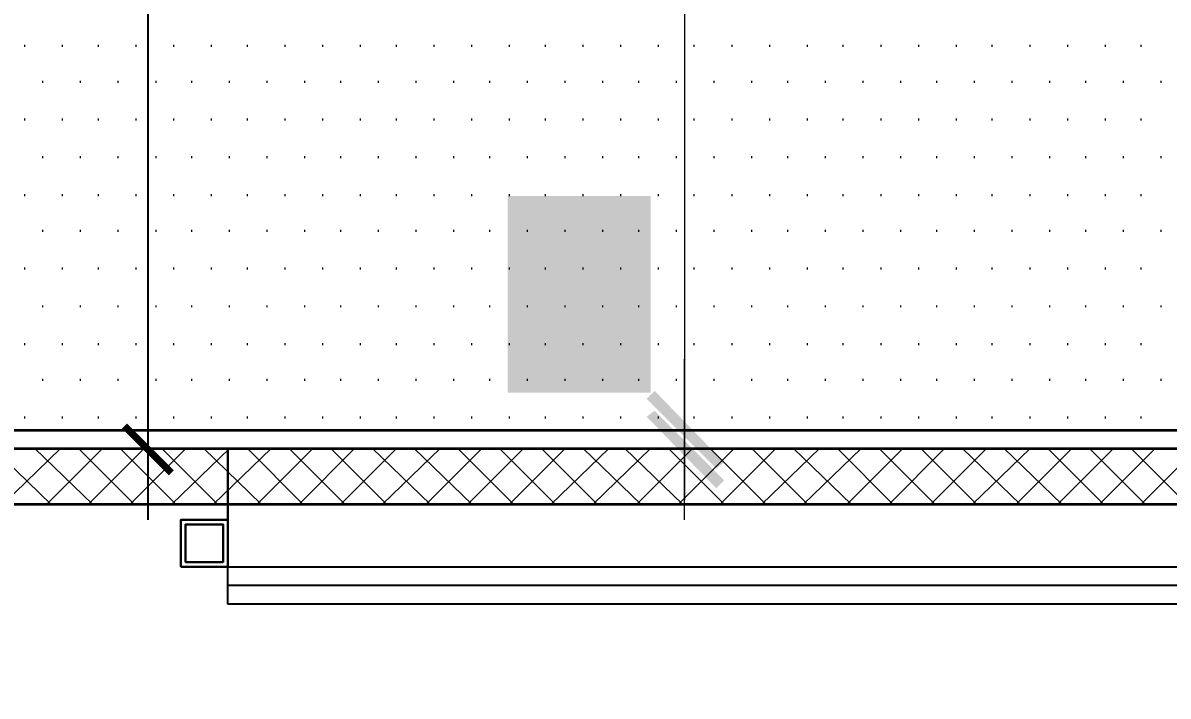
# Model space of a CAD drawing. Header units: millimetres. Extents: x -383313 to -161684, y -117025 to 99224.
# Drawn here: x -329951 to -327510, y -26108 to -24674 of the extents above; entities that cross this region are included whole.
import ezdxf

# ---------------------------------------------------------------- set-up
doc = ezdxf.new("R2010")
doc.units = ezdxf.units.MM
doc.header["$MEASUREMENT"] = 0
doc.layers.get('Defpoints').update_dxf_attribs({"color": 31})
for name, color, linetype in [('001__КОНСТРУКТИВ__Двери', 13, 'Continuous'), ('001__КОНСТРУКТИВ__Колонны', 14, 'Continuous'), ('001__КОНСТРУКТИВ__размеры внутр.', 7, 'Continuous'), ('PDF_Geometry', 7, 'Continuous'), ('PDF_Solid Fills', 7, 'Continuous')]:
    doc.layers.add(name, color=color, linetype=linetype)
doc.layers.add('001__КОНСТРУКТИВ__Стены наружные', color=7, linetype='Continuous', lineweight=30)
doc.styles.add('PSTUDIO', font='arial.ttf')
doc.dimstyles.new('PS_TICK', dxfattribs={"dimscale": 100, "dimtxt": 2.5, "dimasz": 1, "dimexe": 2, "dimexo": 2, "dimgap": 1, "dimtad": 1, "dimdec": 0, "dimzin": 0, "dimdsep": 46, "dimtxsty": 'PSTUDIO', "dimblk": 'ARCHTICK', "dimcen": 2, "dimdle": 1.5, "dimse1": 1, "dimse2": 1, "dimadec": 0, "dimazin": 0, "dimtfac": 1, "dimtdec": 0, "dimtix": 1, "dimtmove": 1, "dimatfit": 3, "dimldrblk": 'ARCHTICK', "dimfxl": 1, "dimtolj": 1, "dimtzin": 0, "dimarcsym": 0})

# ---------------------------------------------------------------- blocks, each defined once
blk = doc.blocks.new('_ArchTick')
at = {"color": 0, "linetype": 'ByBlock', "const_width": 0.15}
blk.add_lwpolyline([(-0.5, -0.5), (0.5, 0.5)], dxfattribs=at)
blk = doc.blocks.new('*D290')
at = {"layer": '001__КОНСТРУКТИВ__размеры внутр.', "color": 0, "lineweight": -2, "ltscale": 100, "transparency": 16777216}
blk.add_line((-329684.2, -21682.1), (-329684.2, -25732.1), dxfattribs=at)
at = {"layer": 'Defpoints', "color": 0, "ltscale": 100, "transparency": 16777216}
for p in [(-330226.1, -21832.1), (-330226.1, -25582.1), (-329684.2, -25582.1)]:
    blk.add_point(p, dxfattribs=at)
at = {"layer": '001__КОНСТРУКТИВ__размеры внутр.', "color": 0, "lineweight": -2, "ltscale": 100, "transparency": 16777216, "xscale": 100, "yscale": 100, "zscale": 100}
for p, rotation in [((-329684.2, -21832.1), 90), ((-329684.2, -25582.1), 270)]:
    blk.add_blockref('_ArchTick', p, dxfattribs=dict(at, rotation=rotation))
at = {"layer": '001__КОНСТРУКТИВ__размеры внутр.', "color": 0, "ltscale": 100, "transparency": 16777216, "insert": (-329911.9, -23707.1), "char_height": 250, "attachment_point": 5, "rotation": 90, "style": 'PSTUDIO'}
blk.add_mtext('\\A1;3750', dxfattribs=at)
blk = doc.blocks.new('A$Cf5759c35')
at = {"layer": 'PDF_Solid Fills'}
for points in [[(29569.7, -6883.4), (29569.7, -6883.4), (29569.7, -6908.8), (29573.9, -6913), (29573.9, -6917.3), (29578.1, -6925.7), (29582.4, -6930), (29582.4, -6930), (29586.6, -6934.2), (29595.1, -6938.4), (29595.1, -6883.4), (29595.1, -6883.4), (29595.1, -6874.9), (29595.1, -6870.7), (29599.3, -6862.2), (29603.5, -6858), (29607.8, -6853.8), (29616.2, -6849.5), (29616.2, -6849.5), (29620.5, -6845.3), (29624.7, -6845.3), (29628.9, -6841.1), (29633.2, -6841.1), (29637.4, -6841.1), (29645.9, -6836.8), (29654.3, -6836.8), (29658.6, -6836.8), (29667, -6836.8), (29675.5, -6836.8), (29688.2, -6836.8), (29696.7, -6836.8), (29696.7, -6836.8), (29709.4, -6836.8), (29717.8, -6836.8), (29726.3, -6836.8), (29734.8, -6836.8), (29739, -6836.8), (29747.5, -6836.8), (29755.9, -6841.1), (29760.2, -6841.1), (29764.4, -6841.1), (29768.6, -6845.3), (29772.9, -6845.3), (29777.1, -6849.5), (29781.3, -6849.5), (29785.6, -6853.8), (29789.8, -6862.2), (29794, -6866.5), (29798.3, -6870.7), (29798.3, -6879.2), (29798.3, -6883.4), (29802.5, -6938.4), (29806.7, -6934.2), (29811, -6930), (29815.2, -6925.7), (29815.2, -6917.3), (29819.4, -6913), (29819.4, -6904.6), (29823.7, -6900.3), (29823.7, -6891.9), (29823.7, -6883.4), (29823.7, -6883.4), (29823.7, -6874.9), (29823.7, -6870.7), (29819.4, -6862.2), (29819.4, -6858), (29815.2, -6849.5), (29811, -6845.3), (29811, -6841.1), (29806.7, -6836.8), (29802.5, -6832.6), (29798.3, -6828.4), (29794, -6824.1), (29785.6, -6819.9), (29781.3, -6819.9), (29772.9, -6815.7), (29768.6, -6811.4), (29764.4, -6811.4), (29760.2, -6811.4), (29755.9, -6807.2), (29747.5, -6807.2), (29743.2, -6807.2), (29734.8, -6807.2), (29726.3, -6803), (29722.1, -6803), (29713.6, -6803), (29705.1, -6803), (29696.7, -6803), (29692.4, -6803), (29684, -6803), (29675.5, -6803), (29667, -6803), (29662.8, -6803), (29654.3, -6807.2), (29650.1, -6807.2), (29641.6, -6807.2), (29637.4, -6807.2), (29628.9, -6811.4), (29624.7, -6811.4), (29616.2, -6815.7), (29612, -6819.9), (29603.5, -6819.9), (29599.3, -6824.1), (29599.3, -6824.1), (29595.1, -6828.4), (29590.8, -6832.6), (29582.4, -6836.8), (29578.1, -6845.3), (29578.1, -6849.5), (29573.9, -6849.5), (29573.9, -6858), (29569.7, -6862.2), (29569.7, -6870.7), (29569.7, -6879.2)], [(29595.1, -6938.4), (29599.3, -6942.7), (29603.5, -6946.9), (29612, -6951.1), (29616.2, -6955.4), (29624.7, -6955.4), (29624.7, -6959.6), (29633.2, -6959.6), (29637.4, -6959.6), (29645.9, -6963.8), (29650.1, -6963.8), (29658.6, -6963.8), (29662.8, -6963.8), (29671.3, -6963.8), (29679.7, -6963.8), (29688.2, -6968.1), (29696.7, -6968.1), (29700.9, -6968.1), (29709.4, -6968.1), (29717.8, -6963.8), (29726.3, -6963.8), (29734.8, -6963.8), (29743.2, -6963.8), (29747.5, -6963.8), (29755.9, -6959.6), (29760.2, -6959.6), (29768.6, -6955.4), (29772.9, -6955.4), (29777.1, -6951.1), (29785.6, -6951.1), (29789.8, -6946.9), (29794, -6942.7), (29798.3, -6942.7), (29802.5, -6938.4), (29798.3, -6883.4), (29798.3, -6887.6), (29798.3, -6891.9), (29794, -6900.3), (29794, -6904.6), (29789.8, -6908.8), (29785.6, -6917.3), (29777.1, -6921.5), (29777.1, -6921.5), (29772.9, -6921.5), (29768.6, -6925.7), (29764.4, -6925.7), (29760.2, -6930), (29751.7, -6930), (29747.5, -6930), (29739, -6934.2), (29730.5, -6934.2), (29722.1, -6934.2), (29713.6, -6934.2), (29705.1, -6934.2), (29696.7, -6934.2), (29688.2, -6934.2), (29679.7, -6934.2), (29671.3, -6934.2), (29662.8, -6934.2), (29654.3, -6934.2), (29650.1, -6930), (29641.6, -6930), (29637.4, -6930), (29628.9, -6925.7), (29624.7, -6925.7), (29620.5, -6921.5), (29616.2, -6921.5), (29612, -6917.3), (29607.8, -6913), (29603.5, -6908.8), (29599.3, -6904.6), (29595.1, -6900.3), (29595.1, -6891.9), (29595.1, -6883.4)], [(29569.7, -7031.6), (29569.7, -7057), (29730.5, -7171.3), (29760.2, -7171.3), (29760.2, -7061.2), (29819.4, -7061.2), (29819.4, -7031.6), (29760.2, -7031.6), (29760.2, -6997.7), (29730.5, -6997.7), (29730.5, -7031.6), (29730.5, -7141.6), (29620.5, -7061.2)], [(29569.7, -7031.6), (29620.5, -7061.2), (29730.5, -7061.2), (29730.5, -7141.6), (29730.5, -7031.6)]]:
    blk.add_hatch(color=8, dxfattribs=at).paths.add_polyline_path(points)
at = {"layer": 'PDF_Geometry', "color": 8, "lineweight": 35}
for points in [[(38379.2, 12369.8), (38379.2, 6997.7), (37477.5, 6997.7), (37477.5, 6366.9), (38379.2, 6366.9), (38379.2, 999.1), (37477.5, 999.1), (37477.5, 368.3), (38379.2, 368.3), (38379.2, -4999.6), (37477.5, -4999.6), (37477.5, -5630.3), (38379.2, -5630.3), (38379.2, -7277.1), (17640.1, -7277.1), (-1888.1, 3395.1), (-1270, 4466.2)], [(-2582.3, 2887.1), (-2209.8, 3526.4), (17627.4, -7315.2), (38290.3, -7315.2), (38290.3, -8187.3)], [(-2480.7, 2827.9), (-2167.5, 3365.5), (17597.8, -7433.7), (38171.8, -7433.7), (38171.8, -8187.3)]]:
    blk.add_lwpolyline(points, dxfattribs=at)
at = {"layer": 'PDF_Geometry', "color": 8, "lineweight": 13}
for points in [[(29921, -3416.3), (29921, -7425.3)], [(29921, -7467.6), (29921, -7315.2), (29921, -7277.1), (29921, -7124.7)], [(28574.8, -7315.2), (30073.4, -7315.2)]]:
    blk.add_lwpolyline(points, dxfattribs=at)
at = {"layer": 'PDF_Geometry', "color": 8, "lineweight": 9}
for points in [[(28515.6, -6460.1), (28515.6, -6455.8)], [(28596, -6460.1), (28596, -6455.8)], [(28672.2, -6460.1), (28672.2, -6455.8)], [(28752.6, -6460.1), (28752.6, -6455.8)], [(28833.1, -6460.1), (28833.1, -6455.8)], [(28913.5, -6460.1), (28913.5, -6455.8)], [(28989.7, -6460.1), (28989.7, -6455.8)], [(29070.1, -6460.1), (29070.1, -6455.8)], [(29150.6, -6460.1), (29150.6, -6455.8)], [(29231, -6460.1), (29231, -6455.8)], [(29307.2, -6460.1), (29307.2, -6455.8)], [(29387.6, -6460.1), (29387.6, -6455.8)], [(29468.1, -6460.1), (29468.1, -6455.8)], [(29548.5, -6460.1), (29548.5, -6455.8)], [(29624.7, -6460.1), (29624.7, -6455.8)], [(29705.1, -6460.1), (29705.1, -6455.8)], [(29785.6, -6460.1), (29785.6, -6455.8)], [(29866, -6460.1), (29866, -6455.8)], [(29942.2, -6460.1), (29942.2, -6455.8)], [(30022.6, -6460.1), (30022.6, -6455.8)], [(30103.1, -6460.1), (30103.1, -6455.8)], [(30183.5, -6460.1), (30183.5, -6455.8)], [(30259.7, -6460.1), (30259.7, -6455.8)], [(30340.1, -6460.1), (30340.1, -6455.8)], [(30420.6, -6460.1), (30420.6, -6455.8)], [(30501, -6460.1), (30501, -6455.8)], [(30577.2, -6460.1), (30577.2, -6455.8)], [(30657.6, -6460.1), (30657.6, -6455.8)], [(30738.1, -6460.1), (30738.1, -6455.8)], [(30818.5, -6460.1), (30818.5, -6455.8)], [(30894.7, -6460.1), (30894.7, -6455.8)], [(28553.7, -6536.3), (28553.7, -6532)], [(28634.1, -6536.3), (28634.1, -6532)], [(28714.5, -6536.3), (28714.5, -6532)], [(28795, -6536.3), (28795, -6532)], [(28871.2, -6536.3), (28871.2, -6532)], [(28951.6, -6536.3), (28951.6, -6532)], [(29032, -6536.3), (29032, -6532)], [(29112.5, -6536.3), (29112.5, -6532)], [(29188.7, -6536.3), (29188.7, -6532)], [(29269.1, -6536.3), (29269.1, -6532)], [(29349.5, -6536.3), (29349.5, -6532)], [(29430, -6536.3), (29430, -6532)], [(29506.2, -6536.3), (29506.2, -6532)], [(29586.6, -6536.3), (29586.6, -6532)], [(29667, -6536.3), (29667, -6532)], [(29747.5, -6536.3), (29747.5, -6532)], [(29823.7, -6536.3), (29823.7, -6532)], [(29904.1, -6536.3), (29904.1, -6532)], [(29984.5, -6536.3), (29984.5, -6532)], [(30065, -6536.3), (30065, -6532)], [(30141.2, -6536.3), (30141.2, -6532)], [(30221.6, -6536.3), (30221.6, -6532)], [(30302, -6536.3), (30302, -6532)], [(30382.5, -6536.3), (30382.5, -6532)], [(30458.7, -6536.3), (30458.7, -6532)], [(30539.1, -6536.3), (30539.1, -6532)], [(30619.5, -6536.3), (30619.5, -6532)], [(30700, -6536.3), (30700, -6532)], [(30776.2, -6536.3), (30776.2, -6532)], [(30856.6, -6536.3), (30856.6, -6532)], [(30937, -6536.3), (30937, -6532)], [(28515.6, -6616.7), (28515.6, -6612.5)], [(28596, -6616.7), (28596, -6612.5)], [(28672.2, -6616.7), (28672.2, -6612.5)], [(28752.6, -6616.7), (28752.6, -6612.5)], [(28833.1, -6616.7), (28833.1, -6612.5)], [(28913.5, -6616.7), (28913.5, -6612.5)], [(28989.7, -6616.7), (28989.7, -6612.5)], [(29070.1, -6616.7), (29070.1, -6612.5)], [(29150.6, -6616.7), (29150.6, -6612.5)], [(29231, -6616.7), (29231, -6612.5)], [(29307.2, -6616.7), (29307.2, -6612.5)], [(29387.6, -6616.7), (29387.6, -6612.5)], [(29468.1, -6616.7), (29468.1, -6612.5)], [(29548.5, -6616.7), (29548.5, -6612.5)], [(29624.7, -6616.7), (29624.7, -6612.5)], [(29705.1, -6616.7), (29705.1, -6612.5)], [(29785.6, -6616.7), (29785.6, -6612.5)], [(29866, -6616.7), (29866, -6612.5)], [(29942.2, -6616.7), (29942.2, -6612.5)], [(30022.6, -6616.7), (30022.6, -6612.5)], [(30103.1, -6616.7), (30103.1, -6612.5)], [(30183.5, -6616.7), (30183.5, -6612.5)], [(30259.7, -6616.7), (30259.7, -6612.5)], [(30340.1, -6616.7), (30340.1, -6612.5)], [(30420.6, -6616.7), (30420.6, -6612.5)], [(30501, -6616.7), (30501, -6612.5)], [(30577.2, -6616.7), (30577.2, -6612.5)], [(30657.6, -6616.7), (30657.6, -6612.5)], [(30738.1, -6616.7), (30738.1, -6612.5)], [(30818.5, -6616.7), (30818.5, -6612.5)], [(30894.7, -6616.7), (30894.7, -6612.5)], [(28553.7, -6697.1), (28553.7, -6692.9)], [(28634.1, -6697.1), (28634.1, -6692.9)], [(28714.5, -6697.1), (28714.5, -6692.9)], [(28795, -6697.1), (28795, -6692.9)], [(28871.2, -6697.1), (28871.2, -6692.9)], [(28951.6, -6697.1), (28951.6, -6692.9)], [(29032, -6697.1), (29032, -6692.9)], [(29112.5, -6697.1), (29112.5, -6692.9)], [(29188.7, -6697.1), (29188.7, -6692.9)], [(29269.1, -6697.1), (29269.1, -6692.9)], [(29349.5, -6697.1), (29349.5, -6692.9)], [(29430, -6697.1), (29430, -6692.9)], [(29506.2, -6697.1), (29506.2, -6692.9)], [(29586.6, -6697.1), (29586.6, -6692.9)], [(29667, -6697.1), (29667, -6692.9)], [(29747.5, -6697.1), (29747.5, -6692.9)], [(29823.7, -6697.1), (29823.7, -6692.9)], [(29904.1, -6697.1), (29904.1, -6692.9)], [(29984.5, -6697.1), (29984.5, -6692.9)], [(30065, -6697.1), (30065, -6692.9)], [(30141.2, -6697.1), (30141.2, -6692.9)], [(30221.6, -6697.1), (30221.6, -6692.9)], [(30302, -6697.1), (30302, -6692.9)], [(30382.5, -6697.1), (30382.5, -6692.9)], [(30458.7, -6697.1), (30458.7, -6692.9)], [(30539.1, -6697.1), (30539.1, -6692.9)], [(30619.5, -6697.1), (30619.5, -6692.9)], [(30700, -6697.1), (30700, -6692.9)], [(30776.2, -6697.1), (30776.2, -6692.9)], [(30856.6, -6697.1), (30856.6, -6692.9)], [(30937, -6697.1), (30937, -6692.9)], [(28515.6, -6777.6), (28515.6, -6773.3)], [(28596, -6777.6), (28596, -6773.3)], [(28672.2, -6777.6), (28672.2, -6773.3)], [(28752.6, -6777.6), (28752.6, -6773.3)], [(28833.1, -6777.6), (28833.1, -6773.3)], [(28913.5, -6777.6), (28913.5, -6773.3)], [(28989.7, -6777.6), (28989.7, -6773.3)], [(29070.1, -6777.6), (29070.1, -6773.3)], [(29150.6, -6777.6), (29150.6, -6773.3)], [(29231, -6777.6), (29231, -6773.3)], [(29307.2, -6777.6), (29307.2, -6773.3)], [(29387.6, -6777.6), (29387.6, -6773.3)], [(29468.1, -6777.6), (29468.1, -6773.3)], [(29548.5, -6777.6), (29548.5, -6773.3)], [(29624.7, -6777.6), (29624.7, -6773.3)], [(29705.1, -6777.6), (29705.1, -6773.3)], [(29785.6, -6777.6), (29785.6, -6773.3)], [(29866, -6777.6), (29866, -6773.3)], [(29942.2, -6777.6), (29942.2, -6773.3)], [(30022.6, -6777.6), (30022.6, -6773.3)], [(30103.1, -6777.6), (30103.1, -6773.3)], [(30183.5, -6777.6), (30183.5, -6773.3)], [(30259.7, -6777.6), (30259.7, -6773.3)], [(30340.1, -6777.6), (30340.1, -6773.3)], [(30420.6, -6777.6), (30420.6, -6773.3)], [(30501, -6777.6), (30501, -6773.3)], [(30577.2, -6777.6), (30577.2, -6773.3)], [(30657.6, -6777.6), (30657.6, -6773.3)], [(30738.1, -6777.6), (30738.1, -6773.3)], [(30818.5, -6777.6), (30818.5, -6773.3)], [(30894.7, -6777.6), (30894.7, -6773.3)], [(28553.7, -6853.8), (28553.7, -6849.5)], [(28634.1, -6853.8), (28634.1, -6849.5)], [(28714.5, -6853.8), (28714.5, -6849.5)], [(28795, -6853.8), (28795, -6849.5)], [(28871.2, -6853.8), (28871.2, -6849.5)], [(28951.6, -6853.8), (28951.6, -6849.5)], [(29032, -6853.8), (29032, -6849.5)], [(29112.5, -6853.8), (29112.5, -6849.5)], [(29188.7, -6853.8), (29188.7, -6849.5)], [(29269.1, -6853.8), (29269.1, -6849.5)], [(29349.5, -6853.8), (29349.5, -6849.5)], [(29430, -6853.8), (29430, -6849.5)], [(29506.2, -6853.8), (29506.2, -6849.5)], [(29586.6, -6853.8), (29586.6, -6849.5)], [(29667, -6853.8), (29667, -6849.5)], [(29747.5, -6853.8), (29747.5, -6849.5)], [(29823.7, -6853.8), (29823.7, -6849.5)], [(29904.1, -6853.8), (29904.1, -6849.5)], [(29984.5, -6853.8), (29984.5, -6849.5)], [(30065, -6853.8), (30065, -6849.5)], [(30141.2, -6853.8), (30141.2, -6849.5)], [(30221.6, -6853.8), (30221.6, -6849.5)], [(30302, -6853.8), (30302, -6849.5)], [(30382.5, -6853.8), (30382.5, -6849.5)], [(30458.7, -6853.8), (30458.7, -6849.5)], [(30539.1, -6853.8), (30539.1, -6849.5)], [(30619.5, -6853.8), (30619.5, -6849.5)], [(30700, -6853.8), (30700, -6849.5)], [(30776.2, -6853.8), (30776.2, -6849.5)], [(30856.6, -6853.8), (30856.6, -6849.5)], [(30937, -6853.8), (30937, -6849.5)], [(28515.6, -6934.2), (28515.6, -6930)], [(28596, -6934.2), (28596, -6930)], [(28672.2, -6934.2), (28672.2, -6930)], [(28752.6, -6934.2), (28752.6, -6930)], [(28833.1, -6934.2), (28833.1, -6930)], [(28913.5, -6934.2), (28913.5, -6930)], [(28989.7, -6934.2), (28989.7, -6930)], [(29070.1, -6934.2), (29070.1, -6930)], [(29150.6, -6934.2), (29150.6, -6930)], [(29231, -6934.2), (29231, -6930)], [(29307.2, -6934.2), (29307.2, -6930)], [(29387.6, -6934.2), (29387.6, -6930)], [(29468.1, -6934.2), (29468.1, -6930)], [(29548.5, -6934.2), (29548.5, -6930)], [(29624.7, -6934.2), (29624.7, -6930)], [(29705.1, -6934.2), (29705.1, -6930)], [(29785.6, -6934.2), (29785.6, -6930)], [(29866, -6934.2), (29866, -6930)], [(29942.2, -6934.2), (29942.2, -6930)], [(30022.6, -6934.2), (30022.6, -6930)], [(30103.1, -6934.2), (30103.1, -6930)], [(30183.5, -6934.2), (30183.5, -6930)], [(30259.7, -6934.2), (30259.7, -6930)], [(30340.1, -6934.2), (30340.1, -6930)], [(30420.6, -6934.2), (30420.6, -6930)], [(30501, -6934.2), (30501, -6930)], [(30577.2, -6934.2), (30577.2, -6930)], [(30657.6, -6934.2), (30657.6, -6930)], [(30738.1, -6934.2), (30738.1, -6930)], [(30818.5, -6934.2), (30818.5, -6930)], [(30894.7, -6934.2), (30894.7, -6930)], [(28553.7, -7014.6), (28553.7, -7010.4)], [(28634.1, -7014.6), (28634.1, -7010.4)], [(28714.5, -7014.6), (28714.5, -7010.4)], [(28795, -7014.6), (28795, -7010.4)], [(28871.2, -7014.6), (28871.2, -7010.4)], [(28951.6, -7014.6), (28951.6, -7010.4)], [(29032, -7014.6), (29032, -7010.4)], [(29112.5, -7014.6), (29112.5, -7010.4)], [(29188.7, -7014.6), (29188.7, -7010.4)], [(29269.1, -7014.6), (29269.1, -7010.4)], [(29349.5, -7014.6), (29349.5, -7010.4)], [(29430, -7014.6), (29430, -7010.4)], [(29506.2, -7014.6), (29506.2, -7010.4)], [(29586.6, -7014.6), (29586.6, -7010.4)], [(29667, -7014.6), (29667, -7010.4)], [(29747.5, -7014.6), (29747.5, -7010.4)], [(29823.7, -7014.6), (29823.7, -7010.4)], [(29904.1, -7014.6), (29904.1, -7010.4)], [(29984.5, -7014.6), (29984.5, -7010.4)], [(30065, -7014.6), (30065, -7010.4)], [(30141.2, -7014.6), (30141.2, -7010.4)], [(30221.6, -7014.6), (30221.6, -7010.4)], [(30302, -7014.6), (30302, -7010.4)], [(30382.5, -7014.6), (30382.5, -7010.4)], [(30458.7, -7014.6), (30458.7, -7010.4)], [(30539.1, -7014.6), (30539.1, -7010.4)], [(30619.5, -7014.6), (30619.5, -7010.4)], [(30700, -7014.6), (30700, -7010.4)], [(30776.2, -7014.6), (30776.2, -7010.4)], [(30856.6, -7014.6), (30856.6, -7010.4)], [(30937, -7014.6), (30937, -7010.4)], [(28515.6, -7095.1), (28515.6, -7090.8)], [(28596, -7095.1), (28596, -7090.8)], [(28672.2, -7095.1), (28672.2, -7090.8)], [(28752.6, -7095.1), (28752.6, -7090.8)], [(28833.1, -7095.1), (28833.1, -7090.8)], [(28913.5, -7095.1), (28913.5, -7090.8)], [(28989.7, -7095.1), (28989.7, -7090.8)], [(29070.1, -7095.1), (29070.1, -7090.8)], [(29150.6, -7095.1), (29150.6, -7090.8)], [(29231, -7095.1), (29231, -7090.8)], [(29307.2, -7095.1), (29307.2, -7090.8)], [(29387.6, -7095.1), (29387.6, -7090.8)], [(29468.1, -7095.1), (29468.1, -7090.8)], [(29548.5, -7095.1), (29548.5, -7090.8)], [(29624.7, -7095.1), (29624.7, -7090.8)], [(29705.1, -7095.1), (29705.1, -7090.8)], [(29785.6, -7095.1), (29785.6, -7090.8)], [(29866, -7095.1), (29866, -7090.8)], [(29942.2, -7095.1), (29942.2, -7090.8)], [(30022.6, -7095.1), (30022.6, -7090.8)], [(30103.1, -7095.1), (30103.1, -7090.8)], [(30183.5, -7095.1), (30183.5, -7090.8)], [(30259.7, -7095.1), (30259.7, -7090.8)], [(30340.1, -7095.1), (30340.1, -7090.8)], [(30420.6, -7095.1), (30420.6, -7090.8)], [(30501, -7095.1), (30501, -7090.8)], [(30577.2, -7095.1), (30577.2, -7090.8)], [(30657.6, -7095.1), (30657.6, -7090.8)], [(30738.1, -7095.1), (30738.1, -7090.8)], [(30818.5, -7095.1), (30818.5, -7090.8)], [(30894.7, -7095.1), (30894.7, -7090.8)], [(28553.7, -7171.3), (28553.7, -7167)], [(28634.1, -7171.3), (28634.1, -7167)], [(28714.5, -7171.3), (28714.5, -7167)], [(28795, -7171.3), (28795, -7167)], [(28871.2, -7171.3), (28871.2, -7167)], [(28951.6, -7171.3), (28951.6, -7167)], [(29032, -7171.3), (29032, -7167)], [(29112.5, -7171.3), (29112.5, -7167)], [(29188.7, -7171.3), (29188.7, -7167)], [(29269.1, -7171.3), (29269.1, -7167)], [(29349.5, -7171.3), (29349.5, -7167)], [(29430, -7171.3), (29430, -7167)], [(29506.2, -7171.3), (29506.2, -7167)], [(29586.6, -7171.3), (29586.6, -7167)], [(29667, -7171.3), (29667, -7167)], [(29747.5, -7171.3), (29747.5, -7167)], [(29823.7, -7171.3), (29823.7, -7167)], [(29904.1, -7171.3), (29904.1, -7167)], [(29984.5, -7171.3), (29984.5, -7167)], [(30065, -7171.3), (30065, -7167)], [(30141.2, -7171.3), (30141.2, -7167)], [(30221.6, -7171.3), (30221.6, -7167)], [(30302, -7171.3), (30302, -7167)], [(30382.5, -7171.3), (30382.5, -7167)], [(30458.7, -7171.3), (30458.7, -7167)], [(30539.1, -7171.3), (30539.1, -7167)], [(30619.5, -7171.3), (30619.5, -7167)], [(30700, -7171.3), (30700, -7167)], [(30776.2, -7171.3), (30776.2, -7167)], [(30856.6, -7171.3), (30856.6, -7167)], [(30937, -7171.3), (30937, -7167)], [(28515.6, -7251.7), (28515.6, -7247.5)], [(28596, -7251.7), (28596, -7247.5)], [(28672.2, -7251.7), (28672.2, -7247.5)], [(28752.6, -7251.7), (28752.6, -7247.5)], [(28833.1, -7251.7), (28833.1, -7247.5)], [(28913.5, -7251.7), (28913.5, -7247.5)], [(28989.7, -7251.7), (28989.7, -7247.5)], [(29070.1, -7251.7), (29070.1, -7247.5)], [(29150.6, -7251.7), (29150.6, -7247.5)], [(29231, -7251.7), (29231, -7247.5)], [(29307.2, -7251.7), (29307.2, -7247.5)], [(29387.6, -7251.7), (29387.6, -7247.5)], [(29468.1, -7251.7), (29468.1, -7247.5)], [(29548.5, -7251.7), (29548.5, -7247.5)], [(29624.7, -7251.7), (29624.7, -7247.5)], [(29705.1, -7251.7), (29705.1, -7247.5)], [(29785.6, -7251.7), (29785.6, -7247.5)], [(29866, -7251.7), (29866, -7247.5)], [(29942.2, -7251.7), (29942.2, -7247.5)], [(30022.6, -7251.7), (30022.6, -7247.5)], [(30103.1, -7251.7), (30103.1, -7247.5)], [(30183.5, -7251.7), (30183.5, -7247.5)], [(30259.7, -7251.7), (30259.7, -7247.5)], [(30340.1, -7251.7), (30340.1, -7247.5)], [(30420.6, -7251.7), (30420.6, -7247.5)], [(30501, -7251.7), (30501, -7247.5)], [(30577.2, -7251.7), (30577.2, -7247.5)], [(30657.6, -7251.7), (30657.6, -7247.5)], [(30738.1, -7251.7), (30738.1, -7247.5)], [(30818.5, -7251.7), (30818.5, -7247.5)], [(30894.7, -7251.7), (30894.7, -7247.5)], [(28570.6, -7433.7), (28447.8, -7315.2)], [(28469, -7433.7), (28591.8, -7315.2)], [(28659.5, -7433.7), (28536.7, -7315.2)], [(28562.1, -7433.7), (28680.7, -7315.2)], [(28748.4, -7433.7), (28629.9, -7315.2)], [(28651, -7433.7), (28769.6, -7315.2)], [(28837.3, -7433.7), (28718.8, -7315.2)], [(28739.9, -7433.7), (28858.5, -7315.2)], [(28926.2, -7433.7), (28807.7, -7315.2)], [(28828.8, -7433.7), (28951.6, -7315.2)], [(29019.3, -7433.7), (28896.6, -7315.2)], [(28917.7, -7433.7), (29040.5, -7315.2)], [(29108.2, -7433.7), (28989.7, -7315.2)], [(29010.9, -7433.7), (29129.4, -7315.2)], [(29197.1, -7433.7), (29078.6, -7315.2)], [(29099.8, -7433.7), (29218.3, -7315.2)], [(29286, -7433.7), (29167.5, -7315.2)], [(29188.7, -7433.7), (29307.2, -7315.2)], [(29379.2, -7433.7), (29256.4, -7315.2)], [(29277.6, -7433.7), (29400.3, -7315.2)], [(29468.1, -7433.7), (29345.3, -7315.2)], [(29370.7, -7433.7), (29489.2, -7315.2)], [(29557, -7433.7), (29438.4, -7315.2)], [(29459.6, -7433.7), (29578.1, -7315.2)], [(29645.9, -7433.7), (29527.3, -7315.2)], [(29548.5, -7433.7), (29667, -7315.2)], [(29734.8, -7433.7), (29616.2, -7315.2)], [(29637.4, -7433.7), (29760.2, -7315.2)], [(29827.9, -7433.7), (29705.1, -7315.2)], [(29726.3, -7433.7), (29849.1, -7315.2)], [(29916.8, -7433.7), (29794, -7315.2)], [(29819.4, -7433.7), (29938, -7315.2)], [(30005.7, -7433.7), (29887.2, -7315.2)], [(29908.3, -7433.7), (30026.9, -7315.2)], [(30094.6, -7433.7), (29976.1, -7315.2)], [(29997.2, -7433.7), (30115.8, -7315.2)], [(30183.5, -7433.7), (30065, -7315.2)], [(30086.1, -7433.7), (30208.9, -7315.2)], [(30276.6, -7433.7), (30153.9, -7315.2)], [(30175, -7433.7), (30297.8, -7315.2)], [(30365.5, -7433.7), (30247, -7315.2)], [(30268.2, -7433.7), (30386.7, -7315.2)], [(30454.4, -7433.7), (30335.9, -7315.2)], [(30357.1, -7433.7), (30475.6, -7315.2)], [(30543.3, -7433.7), (30424.8, -7315.2)], [(30446, -7433.7), (30564.5, -7315.2)], [(30636.5, -7433.7), (30513.7, -7315.2)], [(30534.9, -7433.7), (30657.6, -7315.2)], [(30725.4, -7433.7), (30602.6, -7315.2)], [(30628, -7433.7), (30746.5, -7315.2)], [(30814.3, -7433.7), (30695.7, -7315.2)], [(30716.9, -7433.7), (30835.4, -7315.2)], [(30903.2, -7433.7), (30784.6, -7315.2)], [(30805.8, -7433.7), (30924.3, -7315.2)], [(30992.1, -7433.7), (30873.5, -7315.2)], [(30894.7, -7433.7), (31013.2, -7315.2)]]:
    blk.add_lwpolyline(points, dxfattribs=at)
at = {"layer": 'PDF_Geometry', "color": 8, "lineweight": 13}
blk.add_lwpolyline([(30073.4, -7277.1), (28574.8, -7277.1)], close=True, dxfattribs=at)
at = {"layer": 'PDF_Solid Fills', "color": 8, "lineweight": 13}
for points in [[(29544.3, -7196.7), (29849.1, -7196.7), (29544.3, -6777.6)], [(29849.1, -7196.7), (29544.3, -6777.6), (29849.1, -6777.6)], [(29857.5, -7192.4), (29840.6, -7209.4), (30005.7, -7344.8)], [(29857.5, -7192.4), (29840.6, -7209.4), (30005.7, -7344.8)], [(29840.6, -7209.4), (30005.7, -7344.8), (29988.8, -7357.5)], [(29840.6, -7209.4), (30005.7, -7344.8), (29988.8, -7357.5)], [(30005.7, -7382.9), (29840.6, -7247.5), (29857.5, -7234.8)], [(29988.8, -7399.9), (30005.7, -7382.9), (29840.6, -7247.5)]]:
    blk.add_solid(points, dxfattribs=at)

msp = doc.modelspace()

# ---------------------------------------------------------------- linework, layer by layer
at = {"layer": '001__КОНСТРУКТИВ__Двери', "lineweight": 0, "ltscale": 100}
msp.add_line((-329514.05882, -25832.0977), (-326514.05882, -25832.0977), dxfattribs=at)
at = {"layer": '001__КОНСТРУКТИВ__Двери', "ltscale": 100}
msp.add_line((-326514.05882, -25872.0977), (-329514.05882, -25872.0977), dxfattribs=at)
msp.add_lwpolyline([(-329514.05882, -25912.0977), (-329514.05882, -25832.0977), (-326514.05882, -25832.0977), (-326514.05882, -25912.0977)], close=True, dxfattribs=at)
at = {"layer": '001__КОНСТРУКТИВ__Колонны', "linetype": 'Continuous', "lineweight": 30}
for points in [[(-329614.05882, -25832.0977), (-329614.05882, -25732.0977), (-329514.05882, -25732.0977), (-329514.05882, -25832.0977)], [(-329604.05882, -25822.0977), (-329604.05882, -25742.0977), (-329524.05882, -25742.0977), (-329524.05882, -25822.0977)]]:
    msp.add_lwpolyline(points, close=True, dxfattribs=at)
at = {"layer": '001__КОНСТРУКТИВ__Стены наружные', "color": 7, "linetype": 'Continuous'}
msp.add_line((-329514.05882, -25732.0977), (-329514.05882, -25582.0977), dxfattribs=at)

# ---------------------------------------------------------------- block references
at = {"ltscale": 100}
msp.add_blockref('A$Cf5759c35', (-358461.97282, -18264.93104), dxfattribs=at)

# ---------------------------------------------------------------- dimensions: what is measured, and where the dimension line sits
at = {"layer": '001__КОНСТРУКТИВ__размеры внутр.', "ltscale": 100}
dim = msp.add_linear_dim(base=(-329684.20109, -25582.0977), p1=(-330226.05882, -21832.0977), p2=(-330226.05882, -25582.0977), angle=90, dimstyle='PS_TICK', dxfattribs=at)
dim.commit()
dim.dimension.update_dxf_attribs({"geometry": '*D290', "text_midpoint": (-329911.9296, -23707.0977)})

doc.saveas('drawing.dxf')
